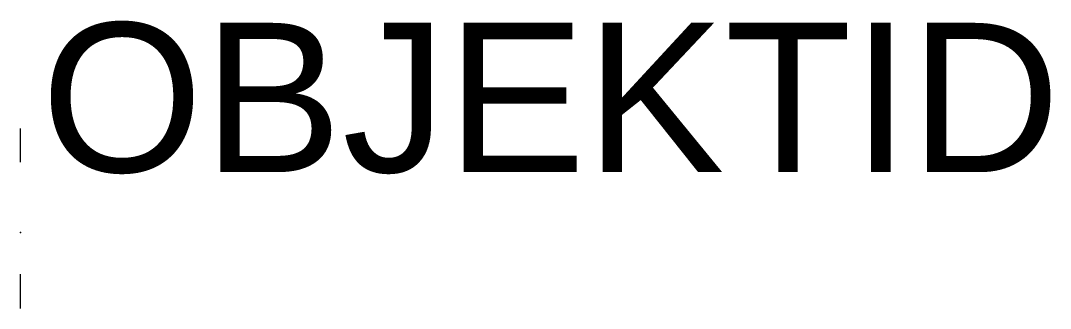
# Model space of a CAD drawing. Header units: metres. Extents: x 0 to 1.38, y 0.2 to 0.59.
import ezdxf

# ---------------------------------------------------------------- set-up
doc = ezdxf.new("R2010")
doc.units = ezdxf.units.M
doc.layers.add('450347134', color=254, linetype='Continuous')
doc.layers.add('R_450347134', color=7, linetype='Continuous')
doc.styles.get("Standard").update_dxf_attribs({"font": 'arial.ttf'})

msp = doc.modelspace()

# ---------------------------------------------------------------- linework, layer by layer
at = {"layer": '450347134', "extrusion": (1, 0, 0)}
for p, q in [((0, 0.4006, 0.2154), (0, 0.4456, 0.2154)), ((0, 0.2046, 0.2154), (0, 0.2506, 0.2154))]:
    msp.add_line(p, q, dxfattribs=at)
at = {"layer": '450347134', "extrusion": (-1, 0, 0)}
msp.add_line((0, 0.2046, 0.2154), (0, 0.2046, 0.2554), dxfattribs=at)
msp.add_point((0, 0.3063, 0.2154), dxfattribs=at)
at = {"layer": 'R_450347134', "extrusion": (0, -1, -4.27009e-16)}
msp.add_point((0, 0.3063, 0.2154), dxfattribs=at)

# ---------------------------------------------------------------- texts
at = {"layer": 'R_450347134'}
msp.add_attdef('OBJEKTID', (0.0273, 0.3872, 0.2154), 'ObjektID', height=0.2, dxfattribs=at)

doc.saveas('drawing.dxf')
